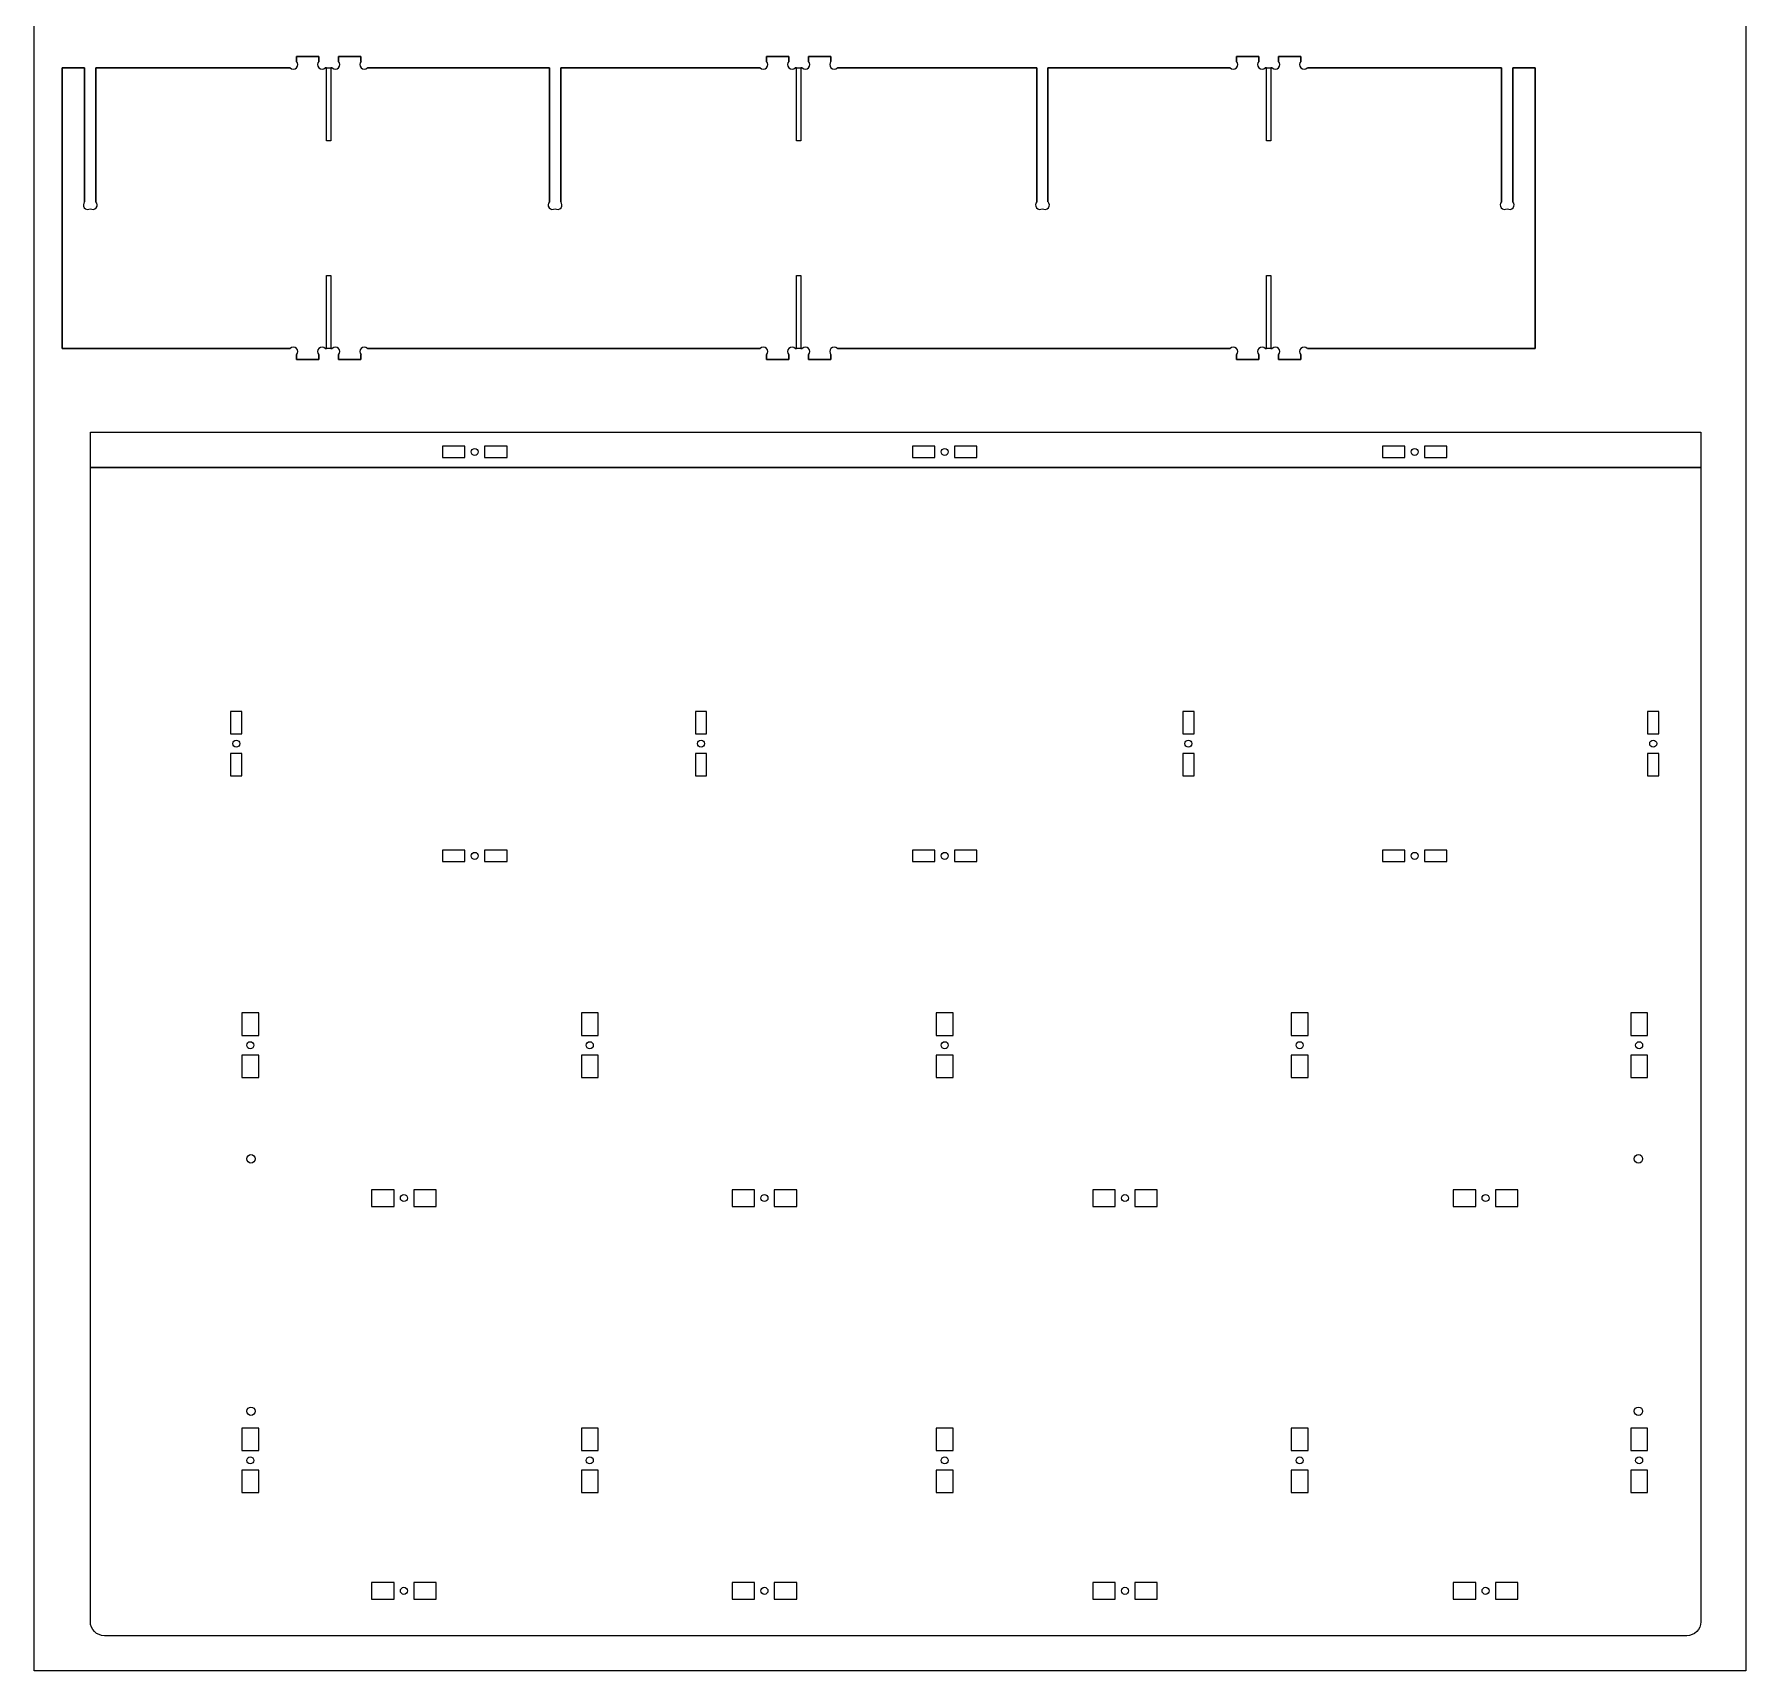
# Model space of a CAD drawing. Header units: millimetres. Extents: x 0 to 1220, y 0 to 2440.
# Drawn here: x 0 to 1220, y 0 to 1167 of the extents above; entities that cross this region are included whole.
import ezdxf

# ---------------------------------------------------------------- set-up
doc = ezdxf.new("R2010")
doc.units = ezdxf.units.MM
doc.layers.get('0').update_dxf_attribs({"linetype": 'CONTINUOUS'})

msp = doc.modelspace()

# ---------------------------------------------------------------- linework, layer by layer
for p, q in [((202.9, 1150.8), (186.9, 1150.8)), ((186.9, 1150.8), (186.9, 1147.3)), ((186.9, 1147.3), (186.9, 1150.8)), ((186.9, 1150.8), (202.9, 1150.8)), ((202.9, 1147.3), (202.9, 1150.8)), ((202.9, 1150.8), (202.9, 1147.3)), ((232.9, 1150.8), (216.9, 1150.8)), ((216.9, 1150.8), (216.9, 1147.3)), ((216.9, 1147.3), (216.9, 1150.8)), ((216.9, 1150.8), (232.9, 1150.8)), ((232.9, 1147.3), (232.9, 1150.8)), ((232.9, 1150.8), (232.9, 1147.3)), ((537.9, 1150.8), (521.9, 1150.8)), ((521.9, 1150.8), (521.9, 1147.3)), ((521.9, 1147.3), (521.9, 1150.8)), ((521.9, 1150.8), (537.9, 1150.8)), ((537.9, 1147.3), (537.9, 1150.8)), ((537.9, 1150.8), (537.9, 1147.3)), ((567.9, 1150.8), (551.9, 1150.8)), ((551.9, 1150.8), (551.9, 1147.3)), ((551.9, 1147.3), (551.9, 1150.8)), ((551.9, 1150.8), (567.9, 1150.8)), ((567.9, 1147.3), (567.9, 1150.8)), ((567.9, 1150.8), (567.9, 1147.3)), ((872.9, 1150.8), (856.9, 1150.8)), ((856.9, 1150.8), (856.9, 1147.3)), ((856.9, 1147.3), (856.9, 1150.8)), ((856.9, 1150.8), (872.9, 1150.8)), ((872.9, 1147.3), (872.9, 1150.8)), ((872.9, 1150.8), (872.9, 1147.3)), ((902.9, 1150.8), (886.9, 1150.8)), ((886.9, 1150.8), (886.9, 1147.3)), ((886.9, 1147.3), (886.9, 1150.8)), ((886.9, 1150.8), (902.9, 1150.8)), ((902.9, 1147.3), (902.9, 1150.8)), ((902.9, 1150.8), (902.9, 1147.3)), ((35.9, 1142.8), (19.9, 1142.8)), ((19.9, 1142.8), (19.9, 942.8)), ((19.9, 942.8), (19.9, 1142.8)), ((19.9, 1142.8), (35.9, 1142.8)), ((35.9, 1047.3), (35.9, 1142.8)), ((35.9, 1142.8), (35.9, 1047.3)), ((182.4, 1142.8), (43.9, 1142.8)), ((43.9, 1142.8), (43.9, 1047.3)), ((43.9, 1047.3), (43.9, 1142.8)), ((43.9, 1142.8), (182.4, 1142.8)), ((208.4, 1142.8), (207.5, 1142.8)), ((207.5, 1142.8), (212.4, 1142.8)), ((208.4, 1090.8), (208.4, 1142.8)), ((212.4, 1142.8), (211.4, 1142.8)), ((211.4, 1142.8), (211.4, 1090.8)), ((367.3, 1142.8), (237.5, 1142.8)), ((237.5, 1142.8), (367.3, 1142.8)), ((367.3, 1047.3), (367.3, 1142.8)), ((367.3, 1142.8), (367.3, 1047.3)), ((517.4, 1142.8), (375.3, 1142.8)), ((375.3, 1142.8), (375.3, 1047.3)), ((375.3, 1047.3), (375.3, 1142.8)), ((375.3, 1142.8), (517.4, 1142.8)), ((543.4, 1142.8), (542.5, 1142.8)), ((542.5, 1142.8), (547.4, 1142.8)), ((543.4, 1090.8), (543.4, 1142.8)), ((547.4, 1142.8), (546.4, 1142.8)), ((546.4, 1142.8), (546.4, 1090.8)), ((714.6, 1142.8), (572.5, 1142.8)), ((572.5, 1142.8), (714.6, 1142.8)), ((714.6, 1047.3), (714.6, 1142.8)), ((714.6, 1142.8), (714.6, 1047.3)), ((852.4, 1142.8), (722.6, 1142.8)), ((722.6, 1142.8), (722.6, 1047.3)), ((722.6, 1047.3), (722.6, 1142.8)), ((722.6, 1142.8), (852.4, 1142.8)), ((878.4, 1142.8), (877.5, 1142.8)), ((877.5, 1142.8), (882.4, 1142.8)), ((878.4, 1090.8), (878.4, 1142.8)), ((882.4, 1142.8), (881.4, 1142.8)), ((881.4, 1142.8), (881.4, 1090.8)), ((1045.9, 1142.8), (907.5, 1142.8)), ((907.5, 1142.8), (1045.9, 1142.8)), ((1045.9, 1047.3), (1045.9, 1142.8)), ((1045.9, 1142.8), (1045.9, 1047.3)), ((1069.9, 1142.8), (1053.9, 1142.8)), ((1053.9, 1142.8), (1053.9, 1047.3)), ((1053.9, 1047.3), (1053.9, 1142.8)), ((1053.9, 1142.8), (1069.9, 1142.8)), ((1069.9, 942.8), (1069.9, 1142.8)), ((1069.9, 1142.8), (1069.9, 942.8)), ((211.4, 1090.8), (208.4, 1090.8)), ((546.4, 1090.8), (543.4, 1090.8)), ((881.4, 1090.8), (878.4, 1090.8)), ((208.4, 942.8), (208.4, 994.8)), ((208.4, 994.8), (211.4, 994.8)), ((211.4, 994.8), (211.4, 942.8)), ((543.4, 942.8), (543.4, 994.8)), ((543.4, 994.8), (546.4, 994.8)), ((546.4, 994.8), (546.4, 942.8)), ((878.4, 942.8), (878.4, 994.8)), ((878.4, 994.8), (881.4, 994.8)), ((881.4, 994.8), (881.4, 942.8)), ((19.9, 942.8), (182.4, 942.8)), ((182.4, 942.8), (19.9, 942.8)), ((207.5, 942.8), (208.4, 942.8)), ((212.4, 942.8), (207.5, 942.8)), ((211.4, 942.8), (212.4, 942.8)), ((237.5, 942.8), (517.4, 942.8)), ((517.4, 942.8), (237.5, 942.8)), ((542.5, 942.8), (543.4, 942.8)), ((547.4, 942.8), (542.5, 942.8)), ((546.4, 942.8), (547.4, 942.8)), ((572.5, 942.8), (852.4, 942.8)), ((852.4, 942.8), (572.5, 942.8)), ((877.5, 942.8), (878.4, 942.8)), ((882.4, 942.8), (877.5, 942.8)), ((881.4, 942.8), (882.4, 942.8)), ((907.5, 942.8), (1069.9, 942.8)), ((1069.9, 942.8), (907.5, 942.8)), ((186.9, 938.3), (186.9, 934.8)), ((186.9, 934.8), (186.9, 938.3)), ((186.9, 934.8), (202.9, 934.8)), ((202.9, 934.8), (186.9, 934.8)), ((202.9, 934.8), (202.9, 938.3)), ((202.9, 938.3), (202.9, 934.8)), ((216.9, 938.3), (216.9, 934.8)), ((216.9, 934.8), (216.9, 938.3)), ((216.9, 934.8), (232.9, 934.8)), ((232.9, 934.8), (216.9, 934.8)), ((232.9, 934.8), (232.9, 938.3)), ((232.9, 938.3), (232.9, 934.8)), ((521.9, 938.3), (521.9, 934.8)), ((521.9, 934.8), (521.9, 938.3)), ((521.9, 934.8), (537.9, 934.8)), ((537.9, 934.8), (521.9, 934.8)), ((537.9, 934.8), (537.9, 938.3)), ((537.9, 938.3), (537.9, 934.8)), ((551.9, 938.3), (551.9, 934.8)), ((551.9, 934.8), (551.9, 938.3)), ((551.9, 934.8), (567.9, 934.8)), ((567.9, 934.8), (551.9, 934.8)), ((567.9, 934.8), (567.9, 938.3)), ((567.9, 938.3), (567.9, 934.8)), ((856.9, 938.3), (856.9, 934.8)), ((856.9, 934.8), (856.9, 938.3)), ((856.9, 934.8), (872.9, 934.8)), ((872.9, 934.8), (856.9, 934.8)), ((872.9, 934.8), (872.9, 938.3)), ((872.9, 938.3), (872.9, 934.8)), ((886.9, 938.3), (886.9, 934.8)), ((886.9, 934.8), (886.9, 938.3)), ((886.9, 934.8), (902.9, 934.8)), ((902.9, 934.8), (886.9, 934.8)), ((902.9, 934.8), (902.9, 938.3)), ((902.9, 938.3), (902.9, 934.8))]:
    msp.add_line(p, q)
for points in [[(0, 0), (0, 2440), (1220, 2440), (1220, 0)], [(1188, 883), (1188, 858), (40, 858), (40, 883)], [(307, 865), (307, 873), (291, 873), (291, 865)], [(337, 865), (337, 873), (321, 873), (321, 865)], [(642, 865), (642, 873), (626, 873), (626, 865)], [(672, 873), (656, 873), (656, 865), (672, 865)], [(977, 865), (977, 873), (961, 873), (961, 865)], [(1007, 873), (991, 873), (991, 865), (1007, 865)], [(148, 684), (140, 684), (140, 668), (148, 668)], [(479.3, 668), (479.3, 684), (471.3, 684), (471.3, 668)], [(826.7, 668), (826.7, 684), (818.7, 684), (818.7, 668)], [(1158, 684), (1150, 684), (1150, 668), (1158, 668)], [(140, 654), (140, 638), (148, 638), (148, 654)], [(479.3, 638), (479.3, 654), (471.3, 654), (471.3, 638)], [(826.7, 638), (826.7, 654), (818.7, 654), (818.7, 638)], [(1150, 654), (1150, 638), (1158, 638), (1158, 654)], [(291, 585), (291, 577), (307, 577), (307, 585)], [(321, 585), (321, 577), (337, 577), (337, 585)], [(642, 577), (642, 585), (626, 585), (626, 577)], [(656, 585), (656, 577), (672, 577), (672, 585)], [(961, 585), (961, 577), (977, 577), (977, 585)], [(991, 585), (991, 577), (1007, 577), (1007, 585)], [(148, 469), (148, 453), (160, 453), (160, 469)], [(402, 469), (390, 469), (390, 453), (402, 453)], [(655, 469), (643, 469), (643, 453), (655, 453)], [(908, 469), (896, 469), (896, 453), (908, 453)], [(1150, 469), (1138, 469), (1138, 453), (1150, 453)], [(148, 423), (160, 423), (160, 439), (148, 439)], [(402, 423), (402, 439), (390, 439), (390, 423)], [(655, 423), (655, 439), (643, 439), (643, 423)], [(908, 423), (908, 439), (896, 439), (896, 423)], [(1150, 423), (1150, 439), (1138, 439), (1138, 423)], [(240.5, 343), (240.5, 331), (256.5, 331), (256.5, 343)], [(270.5, 331), (286.5, 331), (286.5, 343), (270.5, 343)], [(497.5, 331), (513.5, 331), (513.5, 343), (497.5, 343)], [(527.5, 331), (543.5, 331), (543.5, 343), (527.5, 343)], [(754.5, 331), (770.5, 331), (770.5, 343), (754.5, 343)], [(784.5, 331), (800.5, 331), (800.5, 343), (784.5, 343)], [(1011.5, 331), (1027.5, 331), (1027.5, 343), (1011.5, 343)], [(1041.5, 331), (1057.5, 331), (1057.5, 343), (1041.5, 343)], [(148, 173), (148, 157), (160, 157), (160, 173)], [(402, 173), (390, 173), (390, 157), (402, 157)], [(655, 173), (643, 173), (643, 157), (655, 157)], [(908, 173), (896, 173), (896, 157), (908, 157)], [(1150, 173), (1138, 173), (1138, 157), (1150, 157)], [(148, 127), (160, 127), (160, 143), (148, 143)], [(402, 127), (402, 143), (390, 143), (390, 127)], [(655, 127), (655, 143), (643, 143), (643, 127)], [(908, 127), (908, 143), (896, 143), (896, 127)], [(1150, 127), (1150, 143), (1138, 143), (1138, 127)], [(240.5, 63), (240.5, 51), (256.5, 51), (256.5, 63)], [(270.5, 51), (286.5, 51), (286.5, 63), (270.5, 63)], [(497.5, 51), (513.5, 51), (513.5, 63), (497.5, 63)], [(527.5, 51), (543.5, 51), (543.5, 63), (527.5, 63)], [(754.5, 51), (770.5, 51), (770.5, 63), (754.5, 63)], [(784.5, 51), (800.5, 51), (800.5, 63), (784.5, 63)], [(1011.5, 51), (1027.5, 51), (1027.5, 63), (1011.5, 63)], [(1041.5, 51), (1057.5, 51), (1057.5, 63), (1041.5, 63)]]:
    msp.add_lwpolyline(points, close=True)
msp.add_lwpolyline([(1188, 35, -0.414214), (1178, 25), (50, 25, -0.414214), (40, 35), (40, 858), (1188, 858)], format="xyb", close=True)
for centre, radius in [((314, 869), 2.5), ((649, 869), 2.5), ((984, 869), 2.5), ((144, 661), 2.5), ((475.3, 661), 2.5), ((822.7, 661), 2.5), ((1154, 661), 2.5), ((314, 581), 2.5), ((649, 581), 2.5), ((984, 581), 2.5), ((154, 446), 2.5), ((396, 446), 2.5), ((649, 446), 2.5), ((902, 446), 2.5), ((1144, 446), 2.5), ((154.5, 365), 3), ((1143.5, 365), 3), ((263.5, 337), 2.5), ((520.5, 337), 2.5), ((777.5, 337), 2.5), ((1034.5, 337), 2.5), ((154.5, 185), 3), ((1143.5, 185), 3), ((154, 150), 2.5), ((396, 150), 2.5), ((649, 150), 2.5), ((902, 150), 2.5), ((1144, 150), 2.5), ((263.5, 57), 2.5), ((520.5, 57), 2.5), ((777.5, 57), 2.5), ((1034.5, 57), 2.5)]:
    msp.add_circle(centre, radius)
for centre, start, end in [((184.7, 1145.1), -135, 45), ((184.7, 1145.1), -135, 45), ((205.2, 1145.1), 135, 315), ((205.2, 1145.1), 135, 315), ((214.7, 1145.1), -135, 45), ((214.7, 1145.1), -135, 45), ((235.2, 1145.1), 135, 315), ((235.2, 1145.1), 135, 315), ((519.7, 1145.1), -135, 45), ((519.7, 1145.1), -135, 45), ((540.2, 1145.1), 135, 315), ((540.2, 1145.1), 135, 315), ((549.7, 1145.1), -135, 45), ((549.7, 1145.1), -135, 45), ((570.2, 1145.1), 135, 315), ((570.2, 1145.1), 135, 315), ((854.7, 1145.1), -135, 45), ((854.7, 1145.1), -135, 45), ((875.2, 1145.1), 135, 315), ((875.2, 1145.1), 135, 315), ((884.7, 1145.1), -135, 45), ((884.7, 1145.1), -135, 45), ((905.2, 1145.1), 135, 315), ((905.2, 1145.1), 135, 315), ((38.2, 1045.1), 135, 302.8808), ((38.2, 1045.1), 135, 302.8808), ((41.7, 1045.1), -122.8808, 45), ((41.7, 1045.1), -122.8808, 45), ((369.5, 1045.1), 135, 302.8808), ((369.5, 1045.1), 135, 302.8808), ((373, 1045.1), -122.8808, 45), ((373, 1045.1), -122.8808, 45), ((716.9, 1045.1), 135, 302.8808), ((716.9, 1045.1), 135, 302.8808), ((720.4, 1045.1), -122.8808, 45), ((720.4, 1045.1), -122.8808, 45), ((1048.2, 1045.1), 135, 302.8808), ((1048.2, 1045.1), 135, 302.8808), ((1051.7, 1045.1), -122.8808, 45), ((1051.7, 1045.1), -122.8808, 45), ((184.7, 940.5), -45, 135), ((184.7, 940.5), -45, 135), ((205.2, 940.5), 45, 225), ((205.2, 940.5), 45, 225), ((214.7, 940.5), -45, 135), ((214.7, 940.5), -45, 135), ((235.2, 940.5), 45, 225), ((235.2, 940.5), 45, 225), ((519.7, 940.5), -45, 135), ((519.7, 940.5), -45, 135), ((540.2, 940.5), 45, 225), ((540.2, 940.5), 45, 225), ((549.7, 940.5), -45, 135), ((549.7, 940.5), -45, 135), ((570.2, 940.5), 45, 225), ((570.2, 940.5), 45, 225), ((854.7, 940.5), -45, 135), ((854.7, 940.5), -45, 135), ((875.2, 940.5), 45, 225), ((875.2, 940.5), 45, 225), ((884.7, 940.5), -45, 135), ((884.7, 940.5), -45, 135), ((905.2, 940.5), 45, 225), ((905.2, 940.5), 45, 225)]:
    msp.add_arc(centre, 3.2, start, end)

doc.saveas('drawing.dxf')
